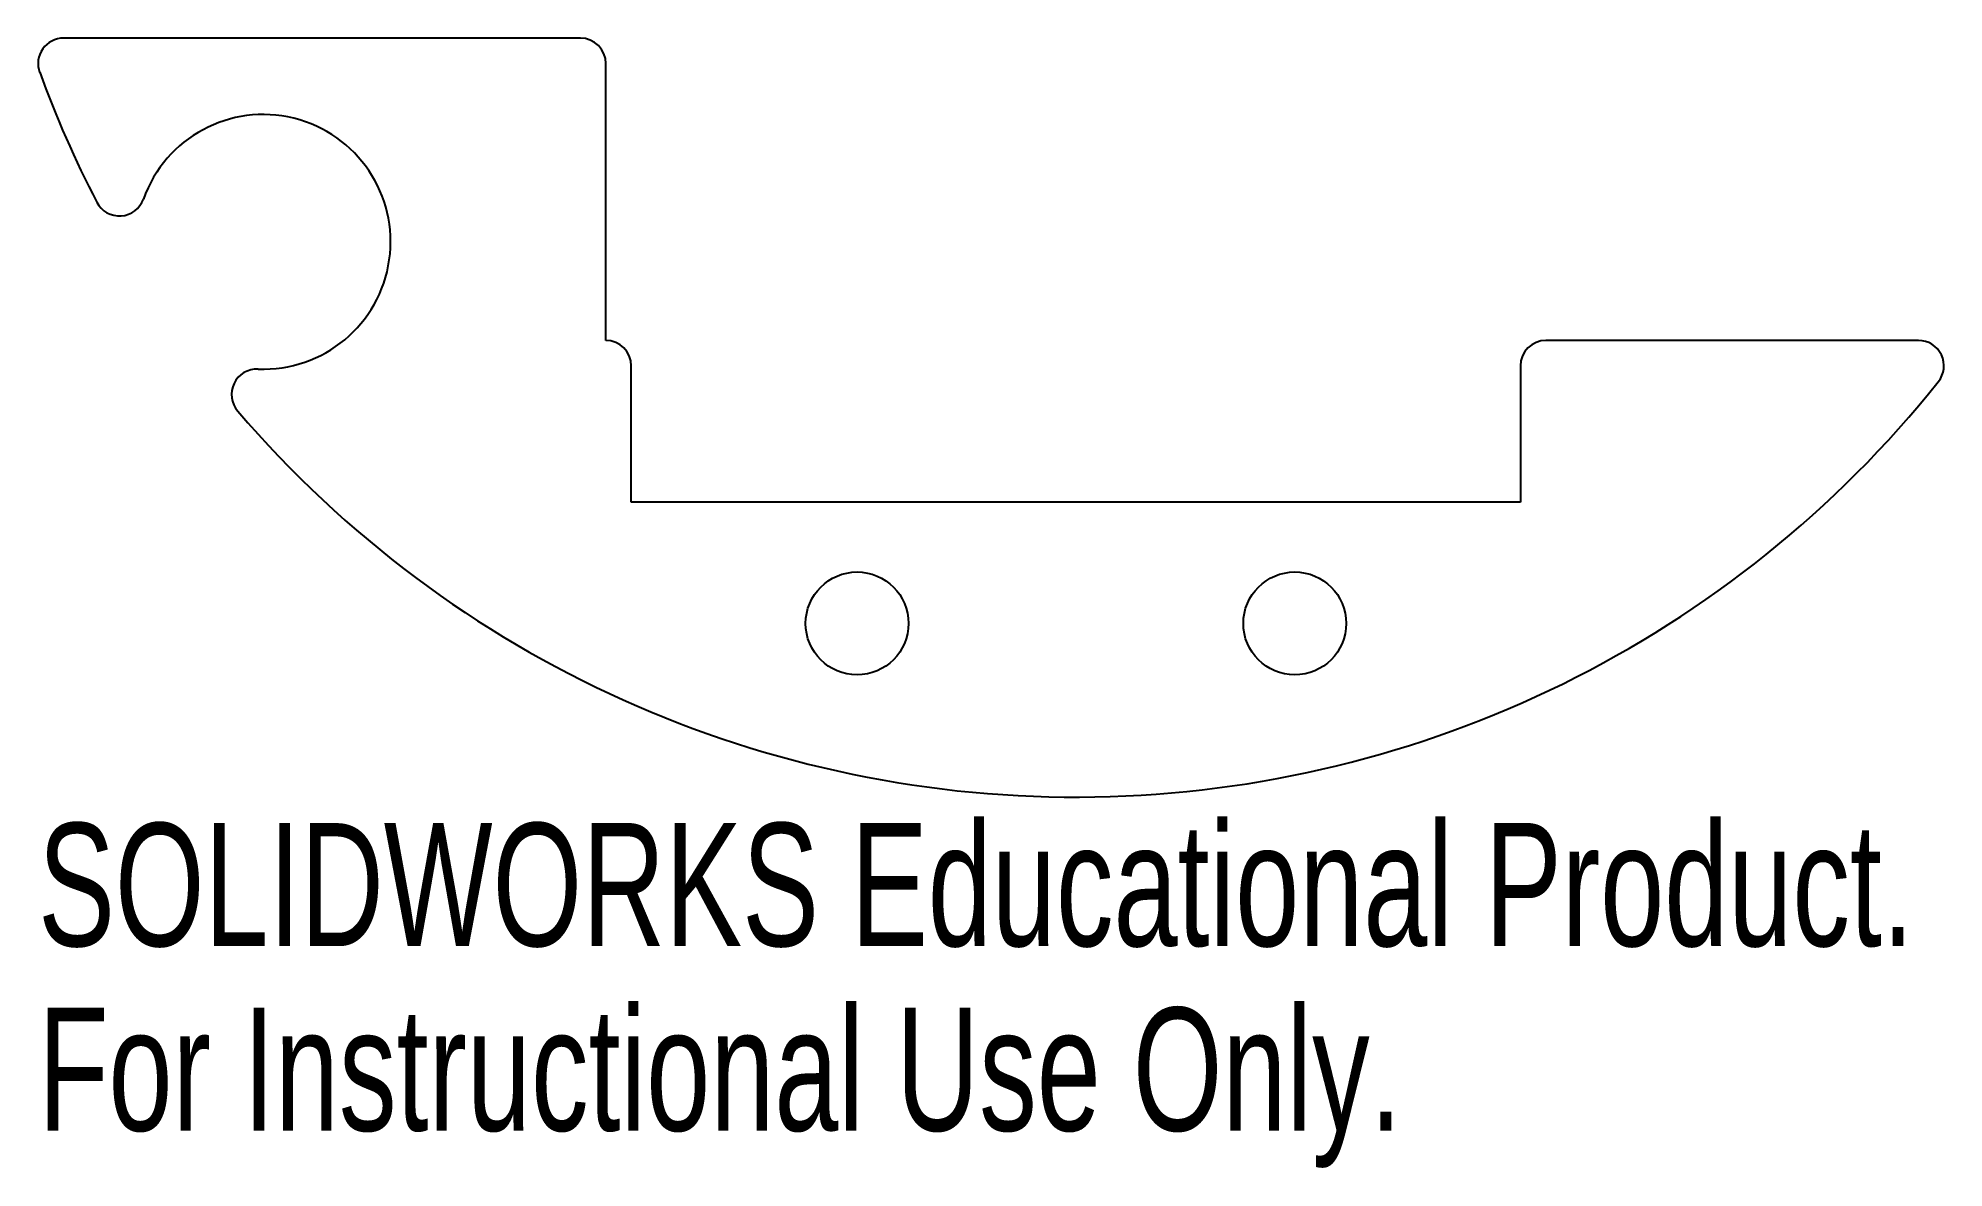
# Model space of a CAD drawing. Header units: millimetres. Extents: x -40.8 to 34.1, y -57.9 to -13.5.
import ezdxf

# ---------------------------------------------------------------- set-up
doc = ezdxf.new("R2010")
doc.units = ezdxf.units.MM
doc.styles.add('SLDTEXTSTYLE0', font='TXT', dxfattribs={"width": 0.7})

msp = doc.modelspace()

# ---------------------------------------------------------------- linework, layer by layer
at = {"color": 7, "linetype": 'Continuous', "lineweight": 25}
for p, q in [((-19.462, -13.529), (-39.762, -13.529)), ((-18.462, -25.4), (-18.462, -14.529)), ((33.093, -25.4), (18.462, -25.4)), ((-17.462, -31.75), (-17.462, -26.4)), ((17.462, -26.4), (17.462, -31.75)), ((17.462, -31.75), (-17.462, -31.75))]:
    msp.add_line(p, q, dxfattribs=at)
for centre in [(-8.596, -36.513), (8.596, -36.513)]:
    msp.add_circle(centre, 2.019, dxfattribs=at)
for centre, radius, start, end in [((-39.762, -14.529), 1, 90, 200.07214), ((-19.462, -14.529), 1, 0, 90), ((0, 0), 43.333, 200.07214, 207.44558), ((-31.918, -21.529), 5, 267.64597, 160.35403), ((-37.569, -19.512), 1, 207.44558, 340.35403), ((-18.462, -26.4), 1, 0, 90), ((18.462, -26.4), 1, 90, 180), ((33.093, -26.4), 1, 321.41888, 90), ((-32.164, -27.524), 1, 87.64597, 220.55442), ((0, 0), 43.333, 220.55442, 321.41888)]:
    msp.add_arc(centre, radius, start, end, dxfattribs=at)

# ---------------------------------------------------------------- texts
at = {"color": 7, "linetype": 'Continuous', "char_height": 4.83362, "attachment_point": 1, "style": 'SLDTEXTSTYLE0'}
for s, insert in [('SOLIDWORKS Educational Product.', (-40.762, -44.353)), ('For Instructional Use Only.', (-40.762, -51.603))]:
    msp.add_mtext(s, dxfattribs=dict(at, insert=insert))

doc.saveas('drawing.dxf')
